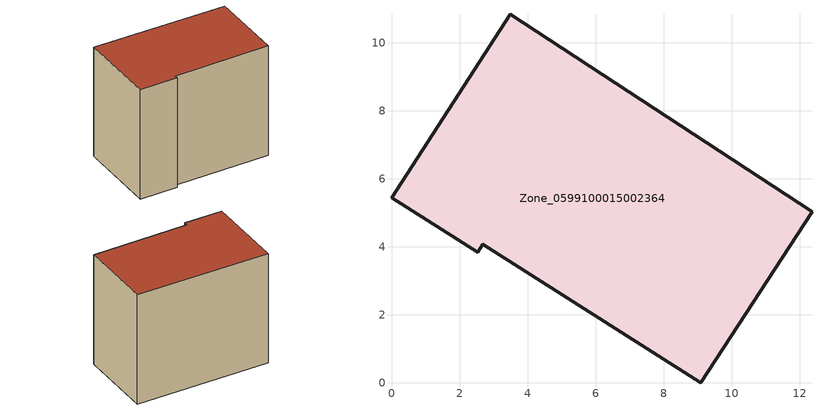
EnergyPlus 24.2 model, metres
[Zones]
Zone_0599100015002364
 floor ground (C_G): 0,5.45 3.5,10.84 12.36,5.04 9.09,0 2.69,4.07 2.54,3.84 z0.97
 wall outside (C_F): 3.5,10.84 0,5.45 2.54,3.84 2.69,4.07 9.09,0 12.36,5.04 3.5,10.84 z0.97:10.02
 roof outside (C_R): 12.36,5.04 3.5,10.84 0,5.45 2.54,3.84 2.69,4.07 9.09,0 z10.02
[BUILDING]
Pand.0599100015002364: North Axis=0; Terrain=City; Loads Convergence Tolerance Value=0.04; Temperature Convergence Tolerance Value=0.4; Solar Distribution=FullExterior; Maximum Number of Warmup Days=25; Minimum Number of Warmup Days=1
[Site:Location]
Rotterdam.The.Hague.AP_ZH_NLD Design_Conditions: Latitude=51.96; Longitude=4.45; Time Zone=1; Elevation=-4.5
[SITE:GROUNDTEMPERATURE:BUILDINGSURFACE]
18, 18, 18, 18, 18, 18, 18, 18, 18, 18, 18, 18
[MATERIAL] Thermal Absorptance=0.9; Solar Absorptance=0.7; Visible Absorptance=0.7
Name | Roughness | Thickness | Conductivity | Density | Specific Heat
G.TI.2006-2014 | MediumSmooth | 0.15 | 0.06 | 540 | 1210
F.TI.2006-2014 | Rough | 0.3 | 0.12 | 1920 | 840
R.TI.2006-2014 | MediumRough | 0.2 | 0.08 | 1500 | 1000
[CONSTRUCTION]
C_G: G.TI.2006-2014
C_F: F.TI.2006-2014
C_R: R.TI.2006-2014
[ZONE]
Zone_0599100015002364: Type=1; Multiplier=1; Ceiling Height=Autocalculate; Volume=Autocalculate; Floor Area=autocalculate; Part of Total Floor Area=Yes
[ZONEINFILTRATION:DESIGNFLOWRATE]
Infil_Zone_0599100015002364: Zone or ZoneList or Space or SpaceList=Zone_0599100015002364; Schedule=AlwaysOn; Design Flow Rate Calculation Method=Flow/Area; Flow Rate per Floor Area=0.0015; Constant Term Coefficient=1; Temperature Term Coefficient=0; Velocity Term Coefficient=0; Velocity Squared Term Coefficient=0
[HVACTEMPLATE:ZONE:IDEALLOADSAIRSYSTEM]
Zone_0599100015002364: Maximum Heating Supply Air Temperature=50; Minimum Cooling Supply Air Temperature=13; Maximum Heating Supply Air Humidity Ratio=0.0156; Minimum Cooling Supply Air Humidity Ratio=0.0077; Heating Limit=NoLimit; Cooling Limit=NoLimit; Dehumidification Control Type=ConstantSensibleHeatRatio; Cooling Sensible Heat Ratio=0.7; Dehumidification Setpoint=60; Humidification Control Type=None; Humidification Setpoint=30; Outdoor Air Method=None; Outdoor Air Flow Rate per Person=0.00944; Outdoor Air Flow Rate per Zone Floor Area=0; Outdoor Air Flow Rate per Zone=0; Demand Controlled Ventilation Type=None; Outdoor Air Economizer Type=NoEconomizer; Heat Recovery Type=None; Sensible Heat Recovery Effectiveness=0.7; Latent Heat Recovery Effectiveness=0.65
[ZONECONTROL:THERMOSTAT]
ThermostatControl_Zone_0599100015002364: Zone or ZoneList=Zone_0599100015002364; Control Type Schedule=DualSetpointControlType; Control 1=Thermostat_Zone_0599100015002364; Temperature Difference Between Cutout And Setpoint=0
[THERMOSTATSETPOINT:DUALSETPOINT]
Thermostat_Zone_0599100015002364: Heating Setpoint Temperature Schedule=HeatingSetpoint_Zone_0599100015002364; Cooling Setpoint Temperature Schedule=CoolingSetpoint_Zone_0599100015002364
[SCHEDULE:COMPACT]
HeatingSetpoint_Zone_0599100015002364: Through: 12/31, For: AllDays, Until: 24:00, 21
CoolingSetpoint_Zone_0599100015002364: Through: 12/31, For: AllDays, Until: 24:00, 24
DualSetpointControlType: Through: 12/31, For: AllDays, Until: 24:00, 4
AlwaysOn: Through: 12/31, For: AllDays, Until: 24:00, 1
